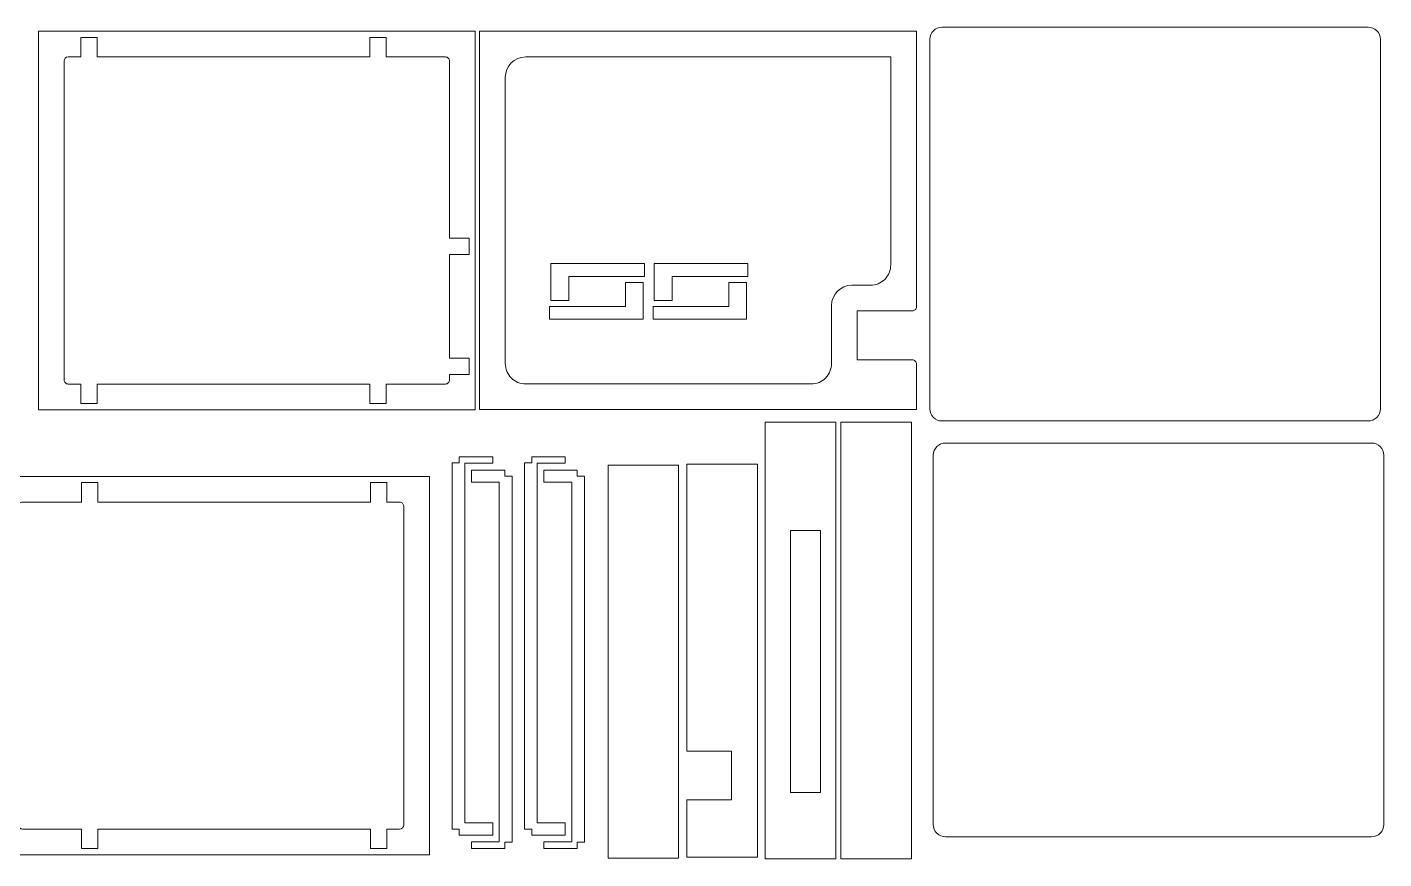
# Model space of a CAD drawing. Header units: inches. Extents: x -11.7 to 10.5, y -13.3 to 2.8.
# Drawn here: x -2.61 to 10.5, y -13.28 to -5.25 of the extents above; entities that cross this region are included whole.
import ezdxf

# ---------------------------------------------------------------- set-up
doc = ezdxf.new("R2010")
doc.units = ezdxf.units.IN
doc.header["$MEASUREMENT"] = 0
doc.layers.add('Layer 1', color=7, linetype='Continuous')

msp = doc.modelspace()

# ---------------------------------------------------------------- linework, layer by layer
at = {"layer": 'Layer 1', "color": 114, "lineweight": 9}
for points, knots in [([(-2.496, -5.29), (-2.496, -5.29), (-2.496, -8.945), (-2.496, -8.945), (-2.496, -8.945), (-2.496, -8.945), (1.723, -8.945), (1.723, -8.945), (1.723, -8.945), (1.723, -8.945), (1.723, -5.29), (1.723, -5.29), (1.723, -5.29), (1.723, -5.29), (-2.496, -5.29), (-2.496, -5.29)], [0, 0, 0, 0, 0.2, 0.2, 0.2, 0.2, 0.4, 0.4, 0.4, 0.4, 0.6, 0.6, 0.6, 0.6, 1, 1, 1, 1]), ([(5.165, -7.94), (5.165, -7.94), (5.165, -8.499), (5.165, -8.499), (5.165, -8.499), (5.165, -8.552), (5.144, -8.602), (5.108, -8.639), (5.108, -8.639), (5.071, -8.676), (5.021, -8.696), (4.968, -8.696), (4.968, -8.696), (4.968, -8.696), (2.211, -8.696), (2.211, -8.696), (2.211, -8.696), (2.159, -8.696), (2.109, -8.676), (2.072, -8.639), (2.072, -8.639), (2.035, -8.602), (2.014, -8.552), (2.014, -8.499), (2.014, -8.499), (2.014, -8.499), (2.014, -5.735), (2.014, -5.735), (2.014, -5.735), (2.014, -5.626), (2.102, -5.538), (2.211, -5.538), (2.211, -5.538), (2.211, -5.538), (5.737, -5.538), (5.737, -5.538), (5.737, -5.538), (5.737, -5.538), (5.737, -7.546), (5.737, -7.546), (5.737, -7.546), (5.737, -7.599), (5.716, -7.649), (5.679, -7.686), (5.679, -7.686), (5.642, -7.722), (5.592, -7.743), (5.54, -7.743), (5.54, -7.743), (5.54, -7.743), (5.362, -7.743), (5.362, -7.743), (5.362, -7.743), (5.253, -7.743), (5.165, -7.831), (5.165, -7.94)], [0, 0, 0, 0, 0.066667, 0.066667, 0.066667, 0.066667, 0.133333, 0.133333, 0.133333, 0.133333, 0.2, 0.2, 0.2, 0.2, 0.266667, 0.266667, 0.266667, 0.266667, 0.333333, 0.333333, 0.333333, 0.333333, 0.4, 0.4, 0.4, 0.4, 0.466667, 0.466667, 0.466667, 0.466667, 0.533333, 0.533333, 0.533333, 0.533333, 0.6, 0.6, 0.6, 0.6, 0.666667, 0.666667, 0.666667, 0.666667, 0.733333, 0.733333, 0.733333, 0.733333, 0.8, 0.8, 0.8, 0.8, 0.866667, 0.866667, 0.866667, 0.866667, 1, 1, 1, 1]), ([(5.206, -13.283), (5.206, -13.283), (5.206, -9.065), (5.206, -9.065), (5.206, -9.065), (5.206, -9.065), (4.524, -9.065), (4.524, -9.065), (4.524, -9.065), (4.524, -9.065), (4.524, -13.283), (4.524, -13.283), (4.524, -13.283), (4.524, -13.283), (5.206, -13.283), (5.206, -13.283)], [0, 0, 0, 0, 0.2, 0.2, 0.2, 0.2, 0.4, 0.4, 0.4, 0.4, 0.6, 0.6, 0.6, 0.6, 1, 1, 1, 1]), ([(1.28, -13.243), (1.28, -13.243), (1.28, -9.589), (1.28, -9.589), (1.28, -9.589), (1.28, -9.589), (-2.939, -9.589), (-2.939, -9.589), (-2.939, -9.589), (-2.939, -9.589), (-2.939, -13.243), (-2.939, -13.243), (-2.939, -13.243), (-2.939, -13.243), (1.28, -13.243), (1.28, -13.243)], [0, 0, 0, 0, 0.2, 0.2, 0.2, 0.2, 0.4, 0.4, 0.4, 0.4, 0.6, 0.6, 0.6, 0.6, 1, 1, 1, 1]), ([(5.057, -12.642), (5.057, -12.642), (4.77, -12.642), (4.77, -12.642), (4.77, -12.642), (4.77, -12.642), (4.77, -10.111), (4.77, -10.111), (4.77, -10.111), (4.77, -10.111), (5.057, -10.111), (5.057, -10.111), (5.057, -10.111), (5.057, -10.111), (5.057, -12.642), (5.057, -12.642)], [0, 0, 0, 0, 0.2, 0.2, 0.2, 0.2, 0.4, 0.4, 0.4, 0.4, 0.6, 0.6, 0.6, 0.6, 1, 1, 1, 1])]:
    msp.add_open_spline(points, degree=3, knots=knots, dxfattribs=at)
at = {"layer": 'Layer 1', "color": 240, "lineweight": 9}
for points, knots in [([(0.863, -5.35), (0.863, -5.35), (0.705, -5.35), (0.705, -5.35), (0.705, -5.35), (0.705, -5.35), (0.705, -5.538), (0.705, -5.538), (0.705, -5.538), (0.705, -5.538), (-1.929, -5.538), (-1.929, -5.538), (-1.929, -5.538), (-1.929, -5.538), (-1.929, -5.35), (-1.929, -5.35), (-1.929, -5.35), (-1.929, -5.35), (-2.086, -5.35), (-2.086, -5.35), (-2.086, -5.35), (-2.086, -5.35), (-2.086, -5.538), (-2.086, -5.538), (-2.086, -5.538), (-2.086, -5.538), (-2.208, -5.538), (-2.208, -5.538), (-2.208, -5.538), (-2.23, -5.538), (-2.248, -5.556), (-2.248, -5.578), (-2.248, -5.578), (-2.248, -5.578), (-2.248, -8.657), (-2.248, -8.657), (-2.248, -8.657), (-2.248, -8.668), (-2.243, -8.678), (-2.236, -8.685), (-2.236, -8.685), (-2.229, -8.693), (-2.219, -8.697), (-2.208, -8.697), (-2.208, -8.697), (-2.208, -8.697), (-2.086, -8.697), (-2.086, -8.697), (-2.086, -8.697), (-2.086, -8.697), (-2.086, -8.886), (-2.086, -8.886), (-2.086, -8.886), (-2.086, -8.886), (-1.929, -8.886), (-1.929, -8.886), (-1.929, -8.886), (-1.929, -8.886), (-1.929, -8.697), (-1.929, -8.697), (-1.929, -8.697), (-1.929, -8.697), (0.705, -8.697), (0.705, -8.697), (0.705, -8.697), (0.705, -8.697), (0.705, -8.886), (0.705, -8.886), (0.705, -8.886), (0.705, -8.886), (0.863, -8.886), (0.863, -8.886), (0.863, -8.886), (0.863, -8.886), (0.863, -8.697), (0.863, -8.697), (0.863, -8.697), (0.863, -8.697), (1.436, -8.697), (1.436, -8.697), (1.436, -8.697), (1.446, -8.697), (1.456, -8.693), (1.463, -8.685), (1.463, -8.685), (1.471, -8.678), (1.475, -8.668), (1.475, -8.657), (1.475, -8.657), (1.475, -8.657), (1.475, -8.606), (1.475, -8.606), (1.475, -8.606), (1.475, -8.606), (1.664, -8.606), (1.664, -8.606), (1.664, -8.606), (1.664, -8.606), (1.664, -8.448), (1.664, -8.448), (1.664, -8.448), (1.664, -8.448), (1.475, -8.448), (1.475, -8.448), (1.475, -8.448), (1.475, -8.448), (1.475, -7.445), (1.475, -7.445), (1.475, -7.445), (1.475, -7.445), (1.664, -7.445), (1.664, -7.445), (1.664, -7.445), (1.664, -7.445), (1.664, -7.288), (1.664, -7.288), (1.664, -7.288), (1.664, -7.288), (1.475, -7.288), (1.475, -7.288), (1.475, -7.288), (1.475, -7.288), (1.475, -5.578), (1.475, -5.578), (1.475, -5.578), (1.475, -5.567), (1.471, -5.557), (1.463, -5.55), (1.463, -5.55), (1.456, -5.543), (1.446, -5.538), (1.436, -5.538), (1.436, -5.538), (1.436, -5.538), (0.863, -5.538), (0.863, -5.538), (0.863, -5.538), (0.863, -5.538), (0.863, -5.35), (0.863, -5.35)], [0, 0, 0, 0, 0.027778, 0.027778, 0.027778, 0.027778, 0.055556, 0.055556, 0.055556, 0.055556, 0.083333, 0.083333, 0.083333, 0.083333, 0.111111, 0.111111, 0.111111, 0.111111, 0.138889, 0.138889, 0.138889, 0.138889, 0.166667, 0.166667, 0.166667, 0.166667, 0.194444, 0.194444, 0.194444, 0.194444, 0.222222, 0.222222, 0.222222, 0.222222, 0.25, 0.25, 0.25, 0.25, 0.277778, 0.277778, 0.277778, 0.277778, 0.305556, 0.305556, 0.305556, 0.305556, 0.333333, 0.333333, 0.333333, 0.333333, 0.361111, 0.361111, 0.361111, 0.361111, 0.388889, 0.388889, 0.388889, 0.388889, 0.416667, 0.416667, 0.416667, 0.416667, 0.444444, 0.444444, 0.444444, 0.444444, 0.472222, 0.472222, 0.472222, 0.472222, 0.5, 0.5, 0.5, 0.5, 0.527778, 0.527778, 0.527778, 0.527778, 0.555556, 0.555556, 0.555556, 0.555556, 0.583333, 0.583333, 0.583333, 0.583333, 0.611111, 0.611111, 0.611111, 0.611111, 0.638889, 0.638889, 0.638889, 0.638889, 0.666667, 0.666667, 0.666667, 0.666667, 0.694444, 0.694444, 0.694444, 0.694444, 0.722222, 0.722222, 0.722222, 0.722222, 0.75, 0.75, 0.75, 0.75, 0.777778, 0.777778, 0.777778, 0.777778, 0.805556, 0.805556, 0.805556, 0.805556, 0.833333, 0.833333, 0.833333, 0.833333, 0.861111, 0.861111, 0.861111, 0.861111, 0.888889, 0.888889, 0.888889, 0.888889, 0.916667, 0.916667, 0.916667, 0.916667, 0.944444, 0.944444, 0.944444, 0.944444, 1, 1, 1, 1]), ([(10.349, -5.25), (10.349, -5.25), (6.232, -5.25), (6.232, -5.25), (6.232, -5.25), (6.167, -5.25), (6.114, -5.303), (6.114, -5.368), (6.114, -5.368), (6.114, -5.368), (6.114, -8.936), (6.114, -8.936), (6.114, -8.936), (6.114, -8.967), (6.127, -8.997), (6.149, -9.019), (6.149, -9.019), (6.171, -9.041), (6.201, -9.054), (6.232, -9.054), (6.232, -9.054), (6.232, -9.054), (10.349, -9.054), (10.349, -9.054), (10.349, -9.054), (10.38, -9.054), (10.41, -9.041), (10.432, -9.019), (10.432, -9.019), (10.454, -8.997), (10.467, -8.967), (10.467, -8.936), (10.467, -8.936), (10.467, -8.936), (10.467, -5.368), (10.467, -5.368), (10.467, -5.368), (10.467, -5.337), (10.454, -5.307), (10.432, -5.285), (10.432, -5.285), (10.41, -5.262), (10.38, -5.25), (10.349, -5.25)], [0, 0, 0, 0, 0.083333, 0.083333, 0.083333, 0.083333, 0.166667, 0.166667, 0.166667, 0.166667, 0.25, 0.25, 0.25, 0.25, 0.333333, 0.333333, 0.333333, 0.333333, 0.416667, 0.416667, 0.416667, 0.416667, 0.5, 0.5, 0.5, 0.5, 0.583333, 0.583333, 0.583333, 0.583333, 0.666667, 0.666667, 0.666667, 0.666667, 0.75, 0.75, 0.75, 0.75, 0.833333, 0.833333, 0.833333, 0.833333, 1, 1, 1, 1]), ([(2.627, -7.889), (2.627, -7.889), (2.627, -7.657), (2.627, -7.657), (2.627, -7.657), (2.627, -7.657), (3.359, -7.657), (3.359, -7.657), (3.359, -7.657), (3.359, -7.657), (3.359, -7.534), (3.359, -7.534), (3.359, -7.534), (3.359, -7.534), (2.455, -7.534), (2.455, -7.534), (2.455, -7.534), (2.455, -7.534), (2.455, -7.889), (2.455, -7.889), (2.455, -7.889), (2.455, -7.889), (2.627, -7.889), (2.627, -7.889)], [0, 0, 0, 0, 0.142857, 0.142857, 0.142857, 0.142857, 0.285714, 0.285714, 0.285714, 0.285714, 0.428571, 0.428571, 0.428571, 0.428571, 0.571429, 0.571429, 0.571429, 0.571429, 0.714286, 0.714286, 0.714286, 0.714286, 1, 1, 1, 1]), ([(3.626, -7.889), (3.626, -7.889), (3.626, -7.657), (3.626, -7.657), (3.626, -7.657), (3.626, -7.657), (4.357, -7.657), (4.357, -7.657), (4.357, -7.657), (4.357, -7.657), (4.357, -7.534), (4.357, -7.534), (4.357, -7.534), (4.357, -7.534), (3.453, -7.534), (3.453, -7.534), (3.453, -7.534), (3.453, -7.534), (3.453, -7.889), (3.453, -7.889), (3.453, -7.889), (3.453, -7.889), (3.626, -7.889), (3.626, -7.889)], [0, 0, 0, 0, 0.142857, 0.142857, 0.142857, 0.142857, 0.285714, 0.285714, 0.285714, 0.285714, 0.428571, 0.428571, 0.428571, 0.428571, 0.571429, 0.571429, 0.571429, 0.571429, 0.714286, 0.714286, 0.714286, 0.714286, 1, 1, 1, 1]), ([(3.174, -7.716), (3.174, -7.716), (3.174, -7.947), (3.174, -7.947), (3.174, -7.947), (3.174, -7.947), (2.442, -7.947), (2.442, -7.947), (2.442, -7.947), (2.442, -7.947), (2.442, -8.071), (2.442, -8.071), (2.442, -8.071), (2.442, -8.071), (3.346, -8.071), (3.346, -8.071), (3.346, -8.071), (3.346, -8.071), (3.346, -7.716), (3.346, -7.716), (3.346, -7.716), (3.346, -7.716), (3.174, -7.716), (3.174, -7.716)], [0, 0, 0, 0, 0.142857, 0.142857, 0.142857, 0.142857, 0.285714, 0.285714, 0.285714, 0.285714, 0.428571, 0.428571, 0.428571, 0.428571, 0.571429, 0.571429, 0.571429, 0.571429, 0.714286, 0.714286, 0.714286, 0.714286, 1, 1, 1, 1]), ([(4.172, -7.716), (4.172, -7.716), (4.172, -7.947), (4.172, -7.947), (4.172, -7.947), (4.172, -7.947), (3.441, -7.947), (3.441, -7.947), (3.441, -7.947), (3.441, -7.947), (3.441, -8.071), (3.441, -8.071), (3.441, -8.071), (3.441, -8.071), (4.344, -8.071), (4.344, -8.071), (4.344, -8.071), (4.344, -8.071), (4.344, -7.716), (4.344, -7.716), (4.344, -7.716), (4.344, -7.716), (4.172, -7.716), (4.172, -7.716)], [0, 0, 0, 0, 0.142857, 0.142857, 0.142857, 0.142857, 0.285714, 0.285714, 0.285714, 0.285714, 0.428571, 0.428571, 0.428571, 0.428571, 0.571429, 0.571429, 0.571429, 0.571429, 0.714286, 0.714286, 0.714286, 0.714286, 1, 1, 1, 1]), ([(5.938, -13.283), (5.938, -13.283), (5.938, -9.065), (5.938, -9.065), (5.938, -9.065), (5.938, -9.065), (5.256, -9.065), (5.256, -9.065), (5.256, -9.065), (5.256, -9.065), (5.256, -13.283), (5.256, -13.283), (5.256, -13.283), (5.256, -13.283), (5.938, -13.283), (5.938, -13.283)], [0, 0, 0, 0, 0.2, 0.2, 0.2, 0.2, 0.4, 0.4, 0.4, 0.4, 0.6, 0.6, 0.6, 0.6, 1, 1, 1, 1]), ([(10.382, -9.267), (10.382, -9.267), (6.266, -9.267), (6.266, -9.267), (6.266, -9.267), (6.201, -9.267), (6.148, -9.32), (6.148, -9.385), (6.148, -9.385), (6.148, -9.385), (6.148, -12.952), (6.148, -12.952), (6.148, -12.952), (6.148, -12.984), (6.16, -13.014), (6.182, -13.036), (6.182, -13.036), (6.204, -13.058), (6.234, -13.07), (6.266, -13.07), (6.266, -13.07), (6.266, -13.07), (10.382, -13.07), (10.382, -13.07), (10.382, -13.07), (10.413, -13.07), (10.443, -13.058), (10.465, -13.036), (10.465, -13.036), (10.488, -13.014), (10.5, -12.984), (10.5, -12.952), (10.5, -12.952), (10.5, -12.952), (10.5, -9.385), (10.5, -9.385), (10.5, -9.385), (10.5, -9.353), (10.488, -9.323), (10.465, -9.301), (10.465, -9.301), (10.443, -9.279), (10.413, -9.267), (10.382, -9.267)], [0, 0, 0, 0, 0.083333, 0.083333, 0.083333, 0.083333, 0.166667, 0.166667, 0.166667, 0.166667, 0.25, 0.25, 0.25, 0.25, 0.333333, 0.333333, 0.333333, 0.333333, 0.416667, 0.416667, 0.416667, 0.416667, 0.5, 0.5, 0.5, 0.5, 0.583333, 0.583333, 0.583333, 0.583333, 0.666667, 0.666667, 0.666667, 0.666667, 0.75, 0.75, 0.75, 0.75, 0.833333, 0.833333, 0.833333, 0.833333, 1, 1, 1, 1]), ([(1.569, -12.995), (1.569, -12.995), (1.569, -13.054), (1.569, -13.054), (1.569, -13.054), (1.569, -13.054), (1.892, -13.054), (1.892, -13.054), (1.892, -13.054), (1.892, -13.054), (1.892, -12.935), (1.892, -12.935), (1.892, -12.935), (1.892, -12.935), (1.622, -12.935), (1.622, -12.935), (1.622, -12.935), (1.622, -12.935), (1.622, -9.462), (1.622, -9.462), (1.622, -9.462), (1.622, -9.462), (1.892, -9.462), (1.892, -9.462), (1.892, -9.462), (1.892, -9.462), (1.892, -9.399), (1.892, -9.399), (1.892, -9.399), (1.892, -9.399), (1.569, -9.399), (1.569, -9.399), (1.569, -9.399), (1.569, -9.399), (1.569, -9.458), (1.569, -9.458), (1.569, -9.458), (1.569, -9.458), (1.499, -9.458), (1.499, -9.458), (1.499, -9.458), (1.499, -9.458), (1.499, -12.995), (1.499, -12.995), (1.499, -12.995), (1.499, -12.995), (1.569, -12.995), (1.569, -12.995)], [0, 0, 0, 0, 0.076923, 0.076923, 0.076923, 0.076923, 0.153846, 0.153846, 0.153846, 0.153846, 0.230769, 0.230769, 0.230769, 0.230769, 0.307692, 0.307692, 0.307692, 0.307692, 0.384615, 0.384615, 0.384615, 0.384615, 0.461538, 0.461538, 0.461538, 0.461538, 0.538462, 0.538462, 0.538462, 0.538462, 0.615385, 0.615385, 0.615385, 0.615385, 0.692308, 0.692308, 0.692308, 0.692308, 0.769231, 0.769231, 0.769231, 0.769231, 0.846154, 0.846154, 0.846154, 0.846154, 1, 1, 1, 1]), ([(2.269, -12.995), (2.269, -12.995), (2.269, -13.054), (2.269, -13.054), (2.269, -13.054), (2.269, -13.054), (2.592, -13.054), (2.592, -13.054), (2.592, -13.054), (2.592, -13.054), (2.592, -12.935), (2.592, -12.935), (2.592, -12.935), (2.592, -12.935), (2.322, -12.935), (2.322, -12.935), (2.322, -12.935), (2.322, -12.935), (2.322, -9.462), (2.322, -9.462), (2.322, -9.462), (2.322, -9.462), (2.592, -9.462), (2.592, -9.462), (2.592, -9.462), (2.592, -9.462), (2.592, -9.399), (2.592, -9.399), (2.592, -9.399), (2.592, -9.399), (2.269, -9.399), (2.269, -9.399), (2.269, -9.399), (2.269, -9.399), (2.269, -9.458), (2.269, -9.458), (2.269, -9.458), (2.269, -9.458), (2.199, -9.458), (2.199, -9.458), (2.199, -9.458), (2.199, -9.458), (2.199, -12.995), (2.199, -12.995), (2.199, -12.995), (2.199, -12.995), (2.269, -12.995), (2.269, -12.995)], [0, 0, 0, 0, 0.076923, 0.076923, 0.076923, 0.076923, 0.153846, 0.153846, 0.153846, 0.153846, 0.230769, 0.230769, 0.230769, 0.230769, 0.307692, 0.307692, 0.307692, 0.307692, 0.384615, 0.384615, 0.384615, 0.384615, 0.461538, 0.461538, 0.461538, 0.461538, 0.538462, 0.538462, 0.538462, 0.538462, 0.615385, 0.615385, 0.615385, 0.615385, 0.692308, 0.692308, 0.692308, 0.692308, 0.769231, 0.769231, 0.769231, 0.769231, 0.846154, 0.846154, 0.846154, 0.846154, 1, 1, 1, 1]), ([(2.009, -9.587), (2.009, -9.587), (2.009, -9.528), (2.009, -9.528), (2.009, -9.528), (2.009, -9.528), (1.686, -9.528), (1.686, -9.528), (1.686, -9.528), (1.686, -9.528), (1.686, -9.646), (1.686, -9.646), (1.686, -9.646), (1.686, -9.646), (1.956, -9.646), (1.956, -9.646), (1.956, -9.646), (1.956, -9.646), (1.956, -13.119), (1.956, -13.119), (1.956, -13.119), (1.956, -13.119), (1.686, -13.119), (1.686, -13.119), (1.686, -13.119), (1.686, -13.119), (1.686, -13.182), (1.686, -13.182), (1.686, -13.182), (1.686, -13.182), (2.009, -13.182), (2.009, -13.182), (2.009, -13.182), (2.009, -13.182), (2.009, -13.123), (2.009, -13.123), (2.009, -13.123), (2.009, -13.123), (2.079, -13.123), (2.079, -13.123), (2.079, -13.123), (2.079, -13.123), (2.079, -9.587), (2.079, -9.587), (2.079, -9.587), (2.079, -9.587), (2.009, -9.587), (2.009, -9.587)], [0, 0, 0, 0, 0.076923, 0.076923, 0.076923, 0.076923, 0.153846, 0.153846, 0.153846, 0.153846, 0.230769, 0.230769, 0.230769, 0.230769, 0.307692, 0.307692, 0.307692, 0.307692, 0.384615, 0.384615, 0.384615, 0.384615, 0.461538, 0.461538, 0.461538, 0.461538, 0.538462, 0.538462, 0.538462, 0.538462, 0.615385, 0.615385, 0.615385, 0.615385, 0.692308, 0.692308, 0.692308, 0.692308, 0.769231, 0.769231, 0.769231, 0.769231, 0.846154, 0.846154, 0.846154, 0.846154, 1, 1, 1, 1]), ([(2.709, -9.587), (2.709, -9.587), (2.709, -9.528), (2.709, -9.528), (2.709, -9.528), (2.709, -9.528), (2.386, -9.528), (2.386, -9.528), (2.386, -9.528), (2.386, -9.528), (2.386, -9.646), (2.386, -9.646), (2.386, -9.646), (2.386, -9.646), (2.656, -9.646), (2.656, -9.646), (2.656, -9.646), (2.656, -9.646), (2.656, -13.119), (2.656, -13.119), (2.656, -13.119), (2.656, -13.119), (2.386, -13.119), (2.386, -13.119), (2.386, -13.119), (2.386, -13.119), (2.386, -13.182), (2.386, -13.182), (2.386, -13.182), (2.386, -13.182), (2.709, -13.182), (2.709, -13.182), (2.709, -13.182), (2.709, -13.182), (2.709, -13.123), (2.709, -13.123), (2.709, -13.123), (2.709, -13.123), (2.779, -13.123), (2.779, -13.123), (2.779, -13.123), (2.779, -13.123), (2.779, -9.587), (2.779, -9.587), (2.779, -9.587), (2.779, -9.587), (2.709, -9.587), (2.709, -9.587)], [0, 0, 0, 0, 0.076923, 0.076923, 0.076923, 0.076923, 0.153846, 0.153846, 0.153846, 0.153846, 0.230769, 0.230769, 0.230769, 0.230769, 0.307692, 0.307692, 0.307692, 0.307692, 0.384615, 0.384615, 0.384615, 0.384615, 0.461538, 0.461538, 0.461538, 0.461538, 0.538462, 0.538462, 0.538462, 0.538462, 0.615385, 0.615385, 0.615385, 0.615385, 0.692308, 0.692308, 0.692308, 0.692308, 0.769231, 0.769231, 0.769231, 0.769231, 0.846154, 0.846154, 0.846154, 0.846154, 1, 1, 1, 1]), ([(3.688, -13.277), (3.688, -13.277), (3.006, -13.277), (3.006, -13.277), (3.006, -13.277), (3.006, -13.277), (3.006, -9.481), (3.006, -9.481), (3.006, -9.481), (3.006, -9.481), (3.688, -9.481), (3.688, -9.481), (3.688, -9.481), (3.688, -9.481), (3.688, -13.277), (3.688, -13.277)], [0, 0, 0, 0, 0.2, 0.2, 0.2, 0.2, 0.4, 0.4, 0.4, 0.4, 0.6, 0.6, 0.6, 0.6, 1, 1, 1, 1]), ([(4.198, -12.244), (4.198, -12.244), (4.198, -12.714), (4.198, -12.714), (4.198, -12.714), (4.198, -12.714), (3.768, -12.714), (3.768, -12.714), (3.768, -12.714), (3.768, -12.714), (3.768, -13.268), (3.768, -13.268), (3.768, -13.268), (3.768, -13.268), (4.45, -13.268), (4.45, -13.268), (4.45, -13.268), (4.45, -13.268), (4.45, -9.472), (4.45, -9.472), (4.45, -9.472), (4.45, -9.472), (3.768, -9.472), (3.768, -9.472), (3.768, -9.472), (3.768, -9.472), (3.768, -12.244), (3.768, -12.244), (3.768, -12.244), (3.768, -12.244), (4.198, -12.244), (4.198, -12.244)], [0, 0, 0, 0, 0.111111, 0.111111, 0.111111, 0.111111, 0.222222, 0.222222, 0.222222, 0.222222, 0.333333, 0.333333, 0.333333, 0.333333, 0.444444, 0.444444, 0.444444, 0.444444, 0.555556, 0.555556, 0.555556, 0.555556, 0.666667, 0.666667, 0.666667, 0.666667, 0.777778, 0.777778, 0.777778, 0.777778, 1, 1, 1, 1]), ([(-2.079, -13.184), (-2.079, -13.184), (-1.921, -13.184), (-1.921, -13.184), (-1.921, -13.184), (-1.921, -13.184), (-1.921, -12.995), (-1.921, -12.995), (-1.921, -12.995), (-1.921, -12.995), (0.713, -12.995), (0.713, -12.995), (0.713, -12.995), (0.713, -12.995), (0.713, -13.184), (0.713, -13.184), (0.713, -13.184), (0.713, -13.184), (0.87, -13.184), (0.87, -13.184), (0.87, -13.184), (0.87, -13.184), (0.87, -12.995), (0.87, -12.995), (0.87, -12.995), (0.87, -12.995), (0.992, -12.995), (0.992, -12.995), (0.992, -12.995), (1.014, -12.995), (1.032, -12.977), (1.032, -12.956), (1.032, -12.956), (1.032, -12.956), (1.032, -9.876), (1.032, -9.876), (1.032, -9.876), (1.032, -9.866), (1.027, -9.856), (1.02, -9.848), (1.02, -9.848), (1.013, -9.841), (1.003, -9.837), (0.992, -9.837), (0.992, -9.837), (0.992, -9.837), (0.87, -9.837), (0.87, -9.837), (0.87, -9.837), (0.87, -9.837), (0.87, -9.648), (0.87, -9.648), (0.87, -9.648), (0.87, -9.648), (0.713, -9.648), (0.713, -9.648), (0.713, -9.648), (0.713, -9.648), (0.713, -9.837), (0.713, -9.837), (0.713, -9.837), (0.713, -9.837), (-1.921, -9.837), (-1.921, -9.837), (-1.921, -9.837), (-1.921, -9.837), (-1.921, -9.648), (-1.921, -9.648), (-1.921, -9.648), (-1.921, -9.648), (-2.079, -9.648), (-2.079, -9.648), (-2.079, -9.648), (-2.079, -9.648), (-2.079, -9.837), (-2.079, -9.837), (-2.079, -9.837), (-2.079, -9.837), (-2.651, -9.837), (-2.651, -9.837), (-2.651, -9.837), (-2.662, -9.837), (-2.672, -9.841), (-2.679, -9.848), (-2.679, -9.848), (-2.687, -9.856), (-2.691, -9.866), (-2.691, -9.876), (-2.691, -9.876), (-2.691, -9.876), (-2.691, -9.928), (-2.691, -9.928), (-2.691, -9.928), (-2.691, -9.928), (-2.88, -9.928), (-2.88, -9.928), (-2.88, -9.928), (-2.88, -9.928), (-2.88, -10.085), (-2.88, -10.085), (-2.88, -10.085), (-2.88, -10.085), (-2.691, -10.085), (-2.691, -10.085), (-2.691, -10.085), (-2.691, -10.085), (-2.691, -11.088), (-2.691, -11.088), (-2.691, -11.088), (-2.691, -11.088), (-2.88, -11.088), (-2.88, -11.088), (-2.88, -11.088), (-2.88, -11.088), (-2.88, -11.246), (-2.88, -11.246), (-2.88, -11.246), (-2.88, -11.246), (-2.691, -11.246), (-2.691, -11.246), (-2.691, -11.246), (-2.691, -11.246), (-2.691, -12.956), (-2.691, -12.956), (-2.691, -12.956), (-2.691, -12.966), (-2.687, -12.976), (-2.679, -12.983), (-2.679, -12.983), (-2.672, -12.991), (-2.662, -12.995), (-2.651, -12.995), (-2.651, -12.995), (-2.651, -12.995), (-2.079, -12.995), (-2.079, -12.995), (-2.079, -12.995), (-2.079, -12.995), (-2.079, -13.184), (-2.079, -13.184)], [0, 0, 0, 0, 0.027778, 0.027778, 0.027778, 0.027778, 0.055556, 0.055556, 0.055556, 0.055556, 0.083333, 0.083333, 0.083333, 0.083333, 0.111111, 0.111111, 0.111111, 0.111111, 0.138889, 0.138889, 0.138889, 0.138889, 0.166667, 0.166667, 0.166667, 0.166667, 0.194444, 0.194444, 0.194444, 0.194444, 0.222222, 0.222222, 0.222222, 0.222222, 0.25, 0.25, 0.25, 0.25, 0.277778, 0.277778, 0.277778, 0.277778, 0.305556, 0.305556, 0.305556, 0.305556, 0.333333, 0.333333, 0.333333, 0.333333, 0.361111, 0.361111, 0.361111, 0.361111, 0.388889, 0.388889, 0.388889, 0.388889, 0.416667, 0.416667, 0.416667, 0.416667, 0.444444, 0.444444, 0.444444, 0.444444, 0.472222, 0.472222, 0.472222, 0.472222, 0.5, 0.5, 0.5, 0.5, 0.527778, 0.527778, 0.527778, 0.527778, 0.555556, 0.555556, 0.555556, 0.555556, 0.583333, 0.583333, 0.583333, 0.583333, 0.611111, 0.611111, 0.611111, 0.611111, 0.638889, 0.638889, 0.638889, 0.638889, 0.666667, 0.666667, 0.666667, 0.666667, 0.694444, 0.694444, 0.694444, 0.694444, 0.722222, 0.722222, 0.722222, 0.722222, 0.75, 0.75, 0.75, 0.75, 0.777778, 0.777778, 0.777778, 0.777778, 0.805556, 0.805556, 0.805556, 0.805556, 0.833333, 0.833333, 0.833333, 0.833333, 0.861111, 0.861111, 0.861111, 0.861111, 0.888889, 0.888889, 0.888889, 0.888889, 0.916667, 0.916667, 0.916667, 0.916667, 0.944444, 0.944444, 0.944444, 0.944444, 1, 1, 1, 1])]:
    msp.add_open_spline(points, degree=3, knots=knots, dxfattribs=at)
at = {"layer": 'Layer 1', "color": 175, "lineweight": 9}
msp.add_open_spline([(1.766, -5.29), (1.766, -5.29), (1.766, -8.944), (1.766, -8.944), (1.766, -8.944), (1.766, -8.944), (5.985, -8.944), (5.985, -8.944), (5.985, -8.944), (5.985, -8.944), (5.985, -8.503), (5.985, -8.503), (5.985, -8.503), (5.985, -8.493), (5.981, -8.483), (5.973, -8.475), (5.973, -8.475), (5.966, -8.468), (5.956, -8.464), (5.945, -8.464), (5.945, -8.464), (5.945, -8.464), (5.413, -8.464), (5.413, -8.464), (5.413, -8.464), (5.413, -8.464), (5.413, -7.991), (5.413, -7.991), (5.413, -7.991), (5.413, -7.991), (5.945, -7.991), (5.945, -7.991), (5.945, -7.991), (5.956, -7.991), (5.966, -7.987), (5.973, -7.98), (5.973, -7.98), (5.981, -7.972), (5.985, -7.962), (5.985, -7.952), (5.985, -7.952), (5.985, -7.952), (5.985, -5.29), (5.985, -5.29), (5.985, -5.29), (5.985, -5.29), (1.766, -5.29), (1.766, -5.29)], degree=3, knots=[0, 0, 0, 0, 0.076923, 0.076923, 0.076923, 0.076923, 0.153846, 0.153846, 0.153846, 0.153846, 0.230769, 0.230769, 0.230769, 0.230769, 0.307692, 0.307692, 0.307692, 0.307692, 0.384615, 0.384615, 0.384615, 0.384615, 0.461538, 0.461538, 0.461538, 0.461538, 0.538462, 0.538462, 0.538462, 0.538462, 0.615385, 0.615385, 0.615385, 0.615385, 0.692308, 0.692308, 0.692308, 0.692308, 0.769231, 0.769231, 0.769231, 0.769231, 0.846154, 0.846154, 0.846154, 0.846154, 1, 1, 1, 1], dxfattribs=at)

doc.saveas('drawing.dxf')
